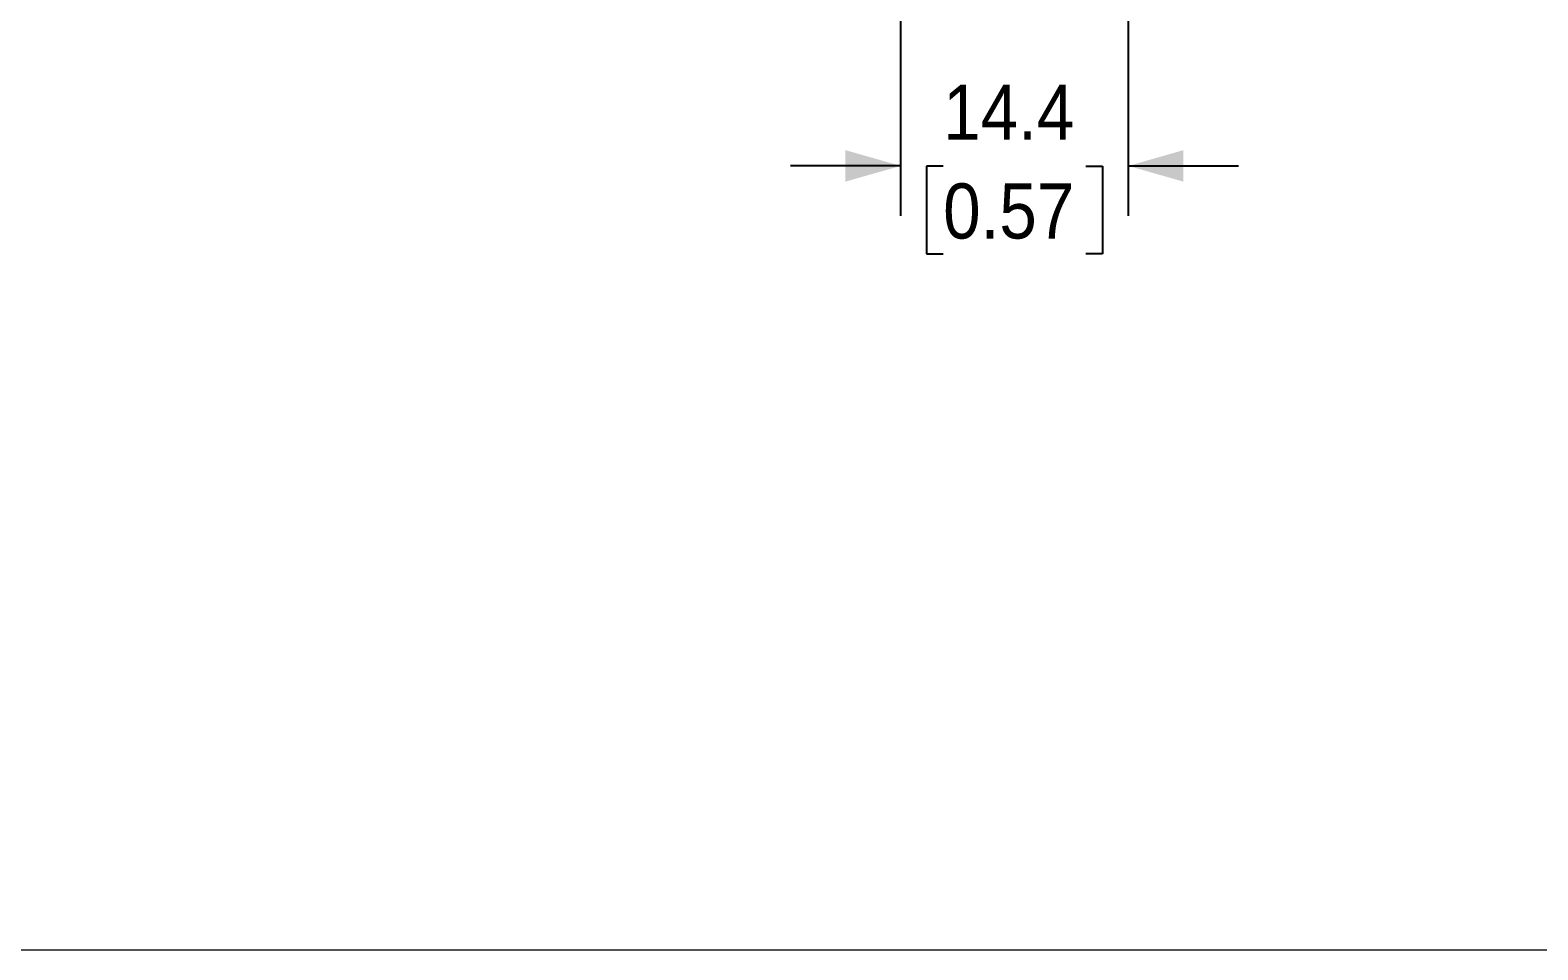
# Model space of a CAD drawing. Header units: millimetres. Extents: x 0 to 432, y 0 to 279.
# Drawn here: x 219.7 to 315.4, y 0 to 58.4 of the extents above; entities that cross this region are included whole.
import ezdxf

# ---------------------------------------------------------------- set-up
doc = ezdxf.new("R2010")
doc.units = ezdxf.units.MM
doc.linetypes.add('SLD-Solid', pattern=[0])
doc.layers.add('DIMENSIONS', color=140, linetype='SLD-Solid', lineweight=25)
doc.styles.add('SLDTEXTSTYLE0', font='GOTHIC.TTF', dxfattribs={"width": 0.913})
doc.dimstyles.new('SLDDIMSTYLE2', dxfattribs={"dimtxt": 3.5, "dimasz": 3.5, "dimexe": 0.18, "dimexo": 0.0625, "dimgap": 0.875, "dimtad": 0, "dimtih": 1, "dimtoh": 1, "dimdec": 1, "dimrnd": 1e-09, "dimzin": 12, "dimdsep": 46, "dimtxsty": 'SLDTEXTSTYLE0', "dimsah": 1, "dimcen": 0.09, "dimadec": 0, "dimazin": 3, "dimtfac": 1, "dimtdec": 1, "dimtmove": 0, "dimatfit": 3, "dimfxl": 1, "dimfrac": 2, "dimtolj": 1, "dimtzin": 12, "dimarcsym": 0})

# ---------------------------------------------------------------- blocks, each defined once
blk = doc.blocks.new('_D_7')
at = {"layer": 'DIMENSIONS', "color": 140}
for p, q in [((274.943, 94.111), (274.943, 46.597)), ((289.391, 94.111), (289.391, 46.597)), ((274.943, 49.772), (267.943, 49.772)), ((289.391, 49.772), (296.391, 49.772)), ((277.642, 49.745), (276.575, 49.745)), ((276.575, 49.745), (276.575, 44.189)), ((286.693, 49.745), (287.76, 49.745)), ((287.76, 49.745), (287.76, 44.189)), ((276.575, 44.189), (277.642, 44.189)), ((287.76, 44.189), (286.693, 44.189))]:
    blk.add_line(p, q, dxfattribs=at)
for points in [[(274.943, 49.772), (271.443, 50.772), (271.443, 48.772)], [(289.391, 49.772), (292.891, 48.772), (292.891, 50.772)]]:
    blk.add_solid(points, dxfattribs=at)
at = {"layer": 'DIMENSIONS', "color": 140, "char_height": 3.5, "attachment_point": 1, "style": 'SLDTEXTSTYLE0'}
for s, insert in [('14.4', (277.642, 54.927)), ('0.57', (277.642, 48.66))]:
    blk.add_mtext(s, dxfattribs=dict(at, insert=insert))

msp = doc.modelspace()

# ---------------------------------------------------------------- linework, layer by layer
at = {"color": 7, "linetype": 'SLD-Solid', "lineweight": 18}
msp.add_line((0, 0), (431.8, 0), dxfattribs=at)

# ---------------------------------------------------------------- dimensions: what is measured, and where the dimension line sits
at = {"layer": 'DIMENSIONS', "color": 140}
dim = msp.add_linear_dim(base=(289.391, 49.772), p1=(274.943, 95.381), p2=(289.391, 95.381), angle=0, dimstyle='SLDDIMSTYLE2', dxfattribs=at)
dim.commit()
dim.dimension.update_dxf_attribs({"geometry": '_D_7', "text_midpoint": (282.167, 49.772), "dimtype": 160})

doc.saveas('drawing.dxf')
